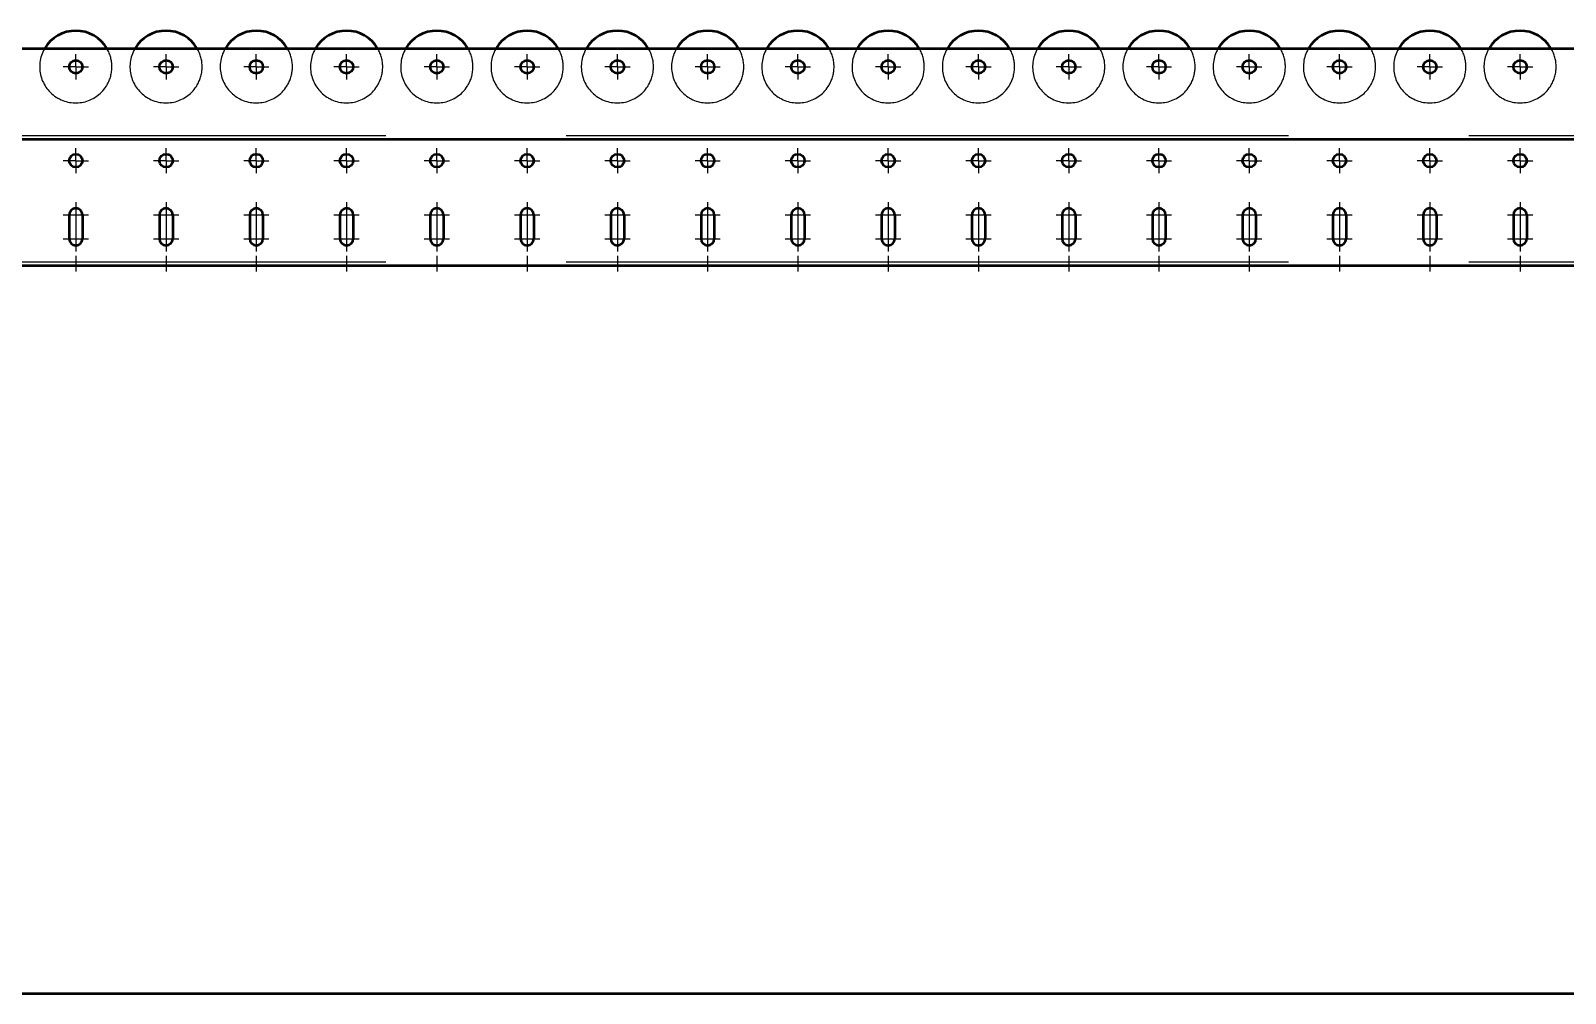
# Model space of a CAD drawing. Header units: millimetres. Extents: x 0 to 118800, y 79635 to 177025.
# Drawn here: x 45703 to 46978, y 158024 to 158824 of the extents above; entities that cross this region are included whole.
import ezdxf

# ---------------------------------------------------------------- set-up
doc = ezdxf.new("R2010")
doc.units = ezdxf.units.MM
doc.header["$LTSCALE"] = 200
for name, pattern in [('AM_DIN_F_W050', [6.25, 4.75, -1.5]), ('AM_DIN_G_W050', [13.75, 9.75, -1.5, 1, -1.5]), ('AM_DIN_G_W050x2', [6.875, 4.75, -0.875, 0.375, -0.875]), ('AM_ISO02W050x2', [3.75, 3, -0.75]), ('AM_ISO08W050x2', [9, 6, -0.75, 1.5, -0.75])]:
    doc.linetypes.add(name, pattern=pattern)
for name, color, linetype, lineweight in [('AM_0', 7, 'Continuous', 50), ('AM_3', 6, 'AM_DIN_F_W050', 25), ('AM_7', 4, 'AM_DIN_G_W050', 25)]:
    doc.layers.add(name, color=color, linetype=linetype, lineweight=lineweight)

# ---------------------------------------------------------------- blocks, each defined once
blk = doc.blocks.new('*U784')
at = {"layer": 'AM_0'}
for p, q in [((1907, 42), (1907, 22)), ((1918, 42), (1918, 22))]:
    blk.add_line(p, q, dxfattribs=at)
for centre, start, end in [((1912.5, 42), 0, 180), ((1912.5, 22), 180, 0)]:
    blk.add_arc(centre, 5.5, start, end, dxfattribs=at)
at = {"layer": 'AM_7', "linetype": 'AM_DIN_G_W050x2'}
for p, q in [((1912.5, 52.5), (1912.5, 11.5)), ((1902, 42), (1923, 42)), ((1902, 22), (1923, 22))]:
    blk.add_line(p, q, dxfattribs=at)
blk = doc.blocks.new('*U789')
at = {"layer": 'AM_0'}
for p, q in [((1232, 42), (1232, 22)), ((1243, 42), (1243, 22))]:
    blk.add_line(p, q, dxfattribs=at)
for centre, start, end in [((1237.5, 42), 0, 180), ((1237.5, 22), 180, 0)]:
    blk.add_arc(centre, 5.5, start, end, dxfattribs=at)
at = {"layer": 'AM_7', "linetype": 'AM_DIN_G_W050x2'}
for p, q in [((1237.5, 52.5), (1237.5, 11.5)), ((1227, 42), (1248, 42)), ((1227, 22), (1248, 22))]:
    blk.add_line(p, q, dxfattribs=at)
blk = doc.blocks.new('*U790')
at = {"layer": 'AM_0'}
for p, q in [((1157, 42), (1157, 22)), ((1168, 42), (1168, 22))]:
    blk.add_line(p, q, dxfattribs=at)
for centre, start, end in [((1162.5, 42), 0, 180), ((1162.5, 22), 180, 0)]:
    blk.add_arc(centre, 5.5, start, end, dxfattribs=at)
at = {"layer": 'AM_7', "linetype": 'AM_DIN_G_W050x2'}
for p, q in [((1162.5, 52.5), (1162.5, 11.5)), ((1152, 42), (1173, 42)), ((1152, 22), (1173, 22))]:
    blk.add_line(p, q, dxfattribs=at)
blk = doc.blocks.new('*U794')
at = {"layer": 'AM_0'}
for p, q in [((1457, 42), (1457, 22)), ((1468, 42), (1468, 22))]:
    blk.add_line(p, q, dxfattribs=at)
for centre, start, end in [((1462.5, 42), 0, 180), ((1462.5, 22), 180, 0)]:
    blk.add_arc(centre, 5.5, start, end, dxfattribs=at)
at = {"layer": 'AM_7', "linetype": 'AM_DIN_G_W050x2'}
for p, q in [((1462.5, 52.5), (1462.5, 11.5)), ((1452, 42), (1473, 42)), ((1452, 22), (1473, 22))]:
    blk.add_line(p, q, dxfattribs=at)
blk = doc.blocks.new('*U795')
at = {"layer": 'AM_0'}
for p, q in [((1382, 42), (1382, 22)), ((1393, 42), (1393, 22))]:
    blk.add_line(p, q, dxfattribs=at)
for centre, start, end in [((1387.5, 42), 0, 180), ((1387.5, 22), 180, 0)]:
    blk.add_arc(centre, 5.5, start, end, dxfattribs=at)
at = {"layer": 'AM_7', "linetype": 'AM_DIN_G_W050x2'}
for p, q in [((1387.5, 52.5), (1387.5, 11.5)), ((1377, 42), (1398, 42)), ((1377, 22), (1398, 22))]:
    blk.add_line(p, q, dxfattribs=at)
blk = doc.blocks.new('*U796')
at = {"layer": 'AM_0'}
for p, q in [((1532, 42), (1532, 22)), ((1543, 42), (1543, 22))]:
    blk.add_line(p, q, dxfattribs=at)
for centre, start, end in [((1537.5, 42), 0, 180), ((1537.5, 22), 180, 0)]:
    blk.add_arc(centre, 5.5, start, end, dxfattribs=at)
at = {"layer": 'AM_7', "linetype": 'AM_DIN_G_W050x2'}
for p, q in [((1537.5, 52.5), (1537.5, 11.5)), ((1527, 42), (1548, 42)), ((1527, 22), (1548, 22))]:
    blk.add_line(p, q, dxfattribs=at)
blk = doc.blocks.new('*U797')
at = {"layer": 'AM_0'}
for p, q in [((1307, 42), (1307, 22)), ((1318, 42), (1318, 22))]:
    blk.add_line(p, q, dxfattribs=at)
for centre, start, end in [((1312.5, 42), 0, 180), ((1312.5, 22), 180, 0)]:
    blk.add_arc(centre, 5.5, start, end, dxfattribs=at)
at = {"layer": 'AM_7', "linetype": 'AM_DIN_G_W050x2'}
for p, q in [((1312.5, 52.5), (1312.5, 11.5)), ((1302, 42), (1323, 42)), ((1302, 22), (1323, 22))]:
    blk.add_line(p, q, dxfattribs=at)
blk = doc.blocks.new('*U798')
at = {"layer": 'AM_0'}
for p, q in [((1832, 42), (1832, 22)), ((1843, 42), (1843, 22))]:
    blk.add_line(p, q, dxfattribs=at)
for centre, start, end in [((1837.5, 42), 0, 180), ((1837.5, 22), 180, 0)]:
    blk.add_arc(centre, 5.5, start, end, dxfattribs=at)
at = {"layer": 'AM_7', "linetype": 'AM_DIN_G_W050x2'}
for p, q in [((1837.5, 52.5), (1837.5, 11.5)), ((1827, 42), (1848, 42)), ((1827, 22), (1848, 22))]:
    blk.add_line(p, q, dxfattribs=at)
blk = doc.blocks.new('*U799')
at = {"layer": 'AM_0'}
for p, q in [((1757, 42), (1757, 22)), ((1768, 42), (1768, 22))]:
    blk.add_line(p, q, dxfattribs=at)
for centre, start, end in [((1762.5, 42), 0, 180), ((1762.5, 22), 180, 0)]:
    blk.add_arc(centre, 5.5, start, end, dxfattribs=at)
at = {"layer": 'AM_7', "linetype": 'AM_DIN_G_W050x2'}
for p, q in [((1762.5, 52.5), (1762.5, 11.5)), ((1752, 42), (1773, 42)), ((1752, 22), (1773, 22))]:
    blk.add_line(p, q, dxfattribs=at)
blk = doc.blocks.new('*U800')
at = {"layer": 'AM_0'}
for p, q in [((1682, 42), (1682, 22)), ((1693, 42), (1693, 22))]:
    blk.add_line(p, q, dxfattribs=at)
for centre, start, end in [((1687.5, 42), 0, 180), ((1687.5, 22), 180, 0)]:
    blk.add_arc(centre, 5.5, start, end, dxfattribs=at)
at = {"layer": 'AM_7', "linetype": 'AM_DIN_G_W050x2'}
for p, q in [((1687.5, 52.5), (1687.5, 11.5)), ((1677, 42), (1698, 42)), ((1677, 22), (1698, 22))]:
    blk.add_line(p, q, dxfattribs=at)
blk = doc.blocks.new('*U801')
at = {"layer": 'AM_0'}
for p, q in [((1607, 42), (1607, 22)), ((1618, 42), (1618, 22))]:
    blk.add_line(p, q, dxfattribs=at)
for centre, start, end in [((1612.5, 42), 0, 180), ((1612.5, 22), 180, 0)]:
    blk.add_arc(centre, 5.5, start, end, dxfattribs=at)
at = {"layer": 'AM_7', "linetype": 'AM_DIN_G_W050x2'}
for p, q in [((1612.5, 52.5), (1612.5, 11.5)), ((1602, 42), (1623, 42)), ((1602, 22), (1623, 22))]:
    blk.add_line(p, q, dxfattribs=at)
blk = doc.blocks.new('*U802')
at = {"layer": 'AM_0'}
for p, q in [((2207, 42), (2207, 22)), ((2218, 42), (2218, 22))]:
    blk.add_line(p, q, dxfattribs=at)
for centre, start, end in [((2212.5, 42), 0, 180), ((2212.5, 22), 180, 0)]:
    blk.add_arc(centre, 5.5, start, end, dxfattribs=at)
at = {"layer": 'AM_7', "linetype": 'AM_DIN_G_W050x2'}
for p, q in [((2212.5, 52.5), (2212.5, 11.5)), ((2202, 42), (2223, 42)), ((2202, 22), (2223, 22))]:
    blk.add_line(p, q, dxfattribs=at)
blk = doc.blocks.new('*U803')
at = {"layer": 'AM_0'}
for p, q in [((2057, 42), (2057, 22)), ((2068, 42), (2068, 22))]:
    blk.add_line(p, q, dxfattribs=at)
for centre, start, end in [((2062.5, 42), 0, 180), ((2062.5, 22), 180, 0)]:
    blk.add_arc(centre, 5.5, start, end, dxfattribs=at)
at = {"layer": 'AM_7', "linetype": 'AM_DIN_G_W050x2'}
for p, q in [((2062.5, 52.5), (2062.5, 11.5)), ((2052, 42), (2073, 42)), ((2052, 22), (2073, 22))]:
    blk.add_line(p, q, dxfattribs=at)
blk = doc.blocks.new('*U804')
at = {"layer": 'AM_0'}
for p, q in [((2057, 42), (2057, 22)), ((2068, 42), (2068, 22))]:
    blk.add_line(p, q, dxfattribs=at)
for centre, start, end in [((2062.5, 42), 0, 180), ((2062.5, 22), 180, 0)]:
    blk.add_arc(centre, 5.5, start, end, dxfattribs=at)
at = {"layer": 'AM_7', "linetype": 'AM_DIN_G_W050x2'}
for p, q in [((2062.5, 52.5), (2062.5, 11.5)), ((2052, 42), (2073, 42)), ((2052, 22), (2073, 22))]:
    blk.add_line(p, q, dxfattribs=at)
blk = doc.blocks.new('*U805')
at = {"layer": 'AM_0'}
for p, q in [((2132, 42), (2132, 22)), ((2143, 42), (2143, 22))]:
    blk.add_line(p, q, dxfattribs=at)
for centre, start, end in [((2137.5, 42), 0, 180), ((2137.5, 22), 180, 0)]:
    blk.add_arc(centre, 5.5, start, end, dxfattribs=at)
at = {"layer": 'AM_7', "linetype": 'AM_DIN_G_W050x2'}
for p, q in [((2137.5, 52.5), (2137.5, 11.5)), ((2127, 42), (2148, 42)), ((2127, 22), (2148, 22))]:
    blk.add_line(p, q, dxfattribs=at)
blk = doc.blocks.new('*U806')
at = {"layer": 'AM_0'}
for p, q in [((1982, 42), (1982, 22)), ((1993, 42), (1993, 22))]:
    blk.add_line(p, q, dxfattribs=at)
for centre, start, end in [((1987.5, 42), 0, 180), ((1987.5, 22), 180, 0)]:
    blk.add_arc(centre, 5.5, start, end, dxfattribs=at)
at = {"layer": 'AM_7', "linetype": 'AM_DIN_G_W050x2'}
for p, q in [((1987.5, 52.5), (1987.5, 11.5)), ((1977, 42), (1998, 42)), ((1977, 22), (1998, 22))]:
    blk.add_line(p, q, dxfattribs=at)
blk = doc.blocks.new('*U809')
at = {"layer": 'AM_0'}
for p, q in [((2282, 42), (2282, 22)), ((2293, 42), (2293, 22))]:
    blk.add_line(p, q, dxfattribs=at)
for centre, start, end in [((2287.5, 42), 0, 180), ((2287.5, 22), 180, 0)]:
    blk.add_arc(centre, 5.5, start, end, dxfattribs=at)
at = {"layer": 'AM_7', "linetype": 'AM_DIN_G_W050x2'}
for p, q in [((2287.5, 52.5), (2287.5, 11.5)), ((2277, 42), (2298, 42)), ((2277, 22), (2298, 22))]:
    blk.add_line(p, q, dxfattribs=at)
blk = doc.blocks.new('*U810')
at = {"layer": 'AM_0'}
for p, q in [((2357, 42), (2357, 22)), ((2368, 42), (2368, 22))]:
    blk.add_line(p, q, dxfattribs=at)
for centre, start, end in [((2362.5, 42), 0, 180), ((2362.5, 22), 180, 0)]:
    blk.add_arc(centre, 5.5, start, end, dxfattribs=at)
at = {"layer": 'AM_7', "linetype": 'AM_DIN_G_W050x2'}
for p, q in [((2362.5, 52.5), (2362.5, 11.5)), ((2352, 42), (2373, 42)), ((2352, 22), (2373, 22))]:
    blk.add_line(p, q, dxfattribs=at)
blk = doc.blocks.new('Rolle')
at = {"layer": 'AM_0'}
blk.add_arc((0, 0), 30, 30, 150, dxfattribs=at)
at = {"layer": 'AM_3'}
for start, end in [(150, 330), (330, 30)]:
    blk.add_arc((0, 0), 30, start, end, dxfattribs=at)
blk = doc.blocks.new('Rollenförderer Seitenteil 600054KFBT2')
at = {"layer": 'AM_0'}
for p, q in [((6000, 180), (70, 180)), ((70, 105), (6000, 105)), ((70, 0), (6000, 0))]:
    blk.add_line(p, q, dxfattribs=at)
for centre in [(1162.5, 165), (1237.5, 165), (1312.5, 165), (1387.5, 165), (1462.5, 165), (1537.5, 165), (1612.5, 165), (1687.5, 165), (1762.5, 165), (1837.5, 165), (1912.5, 165), (1987.5, 165), (2062.5, 165), (2137.5, 165), (2212.5, 165), (2287.5, 165), (2362.5, 165), (1162.5, 87), (1237.5, 87), (1312.5, 87), (1387.5, 87), (1462.5, 87), (1537.5, 87), (1612.5, 87), (1687.5, 87), (1762.5, 87), (1837.5, 87), (1912.5, 87), (1987.5, 87), (2062.5, 87), (2137.5, 87), (2212.5, 87), (2287.5, 87), (2362.5, 87)]:
    blk.add_circle(centre, 5.5, dxfattribs=at)
at = {"layer": 'AM_3', "linetype": 'AM_ISO02W050x2'}
for p, q in [((70, 108), (6000, 108)), ((70, 3), (6000, 3))]:
    blk.add_line(p, q, dxfattribs=at)
at = {"layer": 'AM_7', "linetype": 'AM_ISO08W050x2'}
for p, q in [((1162.5, 165), (1162.5, 175.5)), ((1237.5, 165), (1237.5, 175.5)), ((1312.5, 165), (1312.5, 175.5)), ((1387.5, 165), (1387.5, 175.5)), ((1462.5, 165), (1462.5, 175.5)), ((1537.5, 165), (1537.5, 175.5)), ((1612.5, 165), (1612.5, 175.5)), ((1687.5, 165), (1687.5, 175.5)), ((1762.5, 165), (1762.5, 175.5)), ((1837.5, 165), (1837.5, 175.5)), ((1912.5, 165), (1912.5, 175.5)), ((1987.5, 165), (1987.5, 175.5)), ((2062.5, 165), (2062.5, 175.5)), ((2137.5, 165), (2137.5, 175.5)), ((2212.5, 165), (2212.5, 175.5)), ((2287.5, 165), (2287.5, 175.5)), ((2362.5, 165), (2362.5, 175.5)), ((1162.5, 165), (1152, 165)), ((1162.5, 165), (1173, 165)), ((1162.5, 165), (1162.5, 154.5)), ((1237.5, 165), (1227, 165)), ((1237.5, 165), (1248, 165)), ((1237.5, 165), (1237.5, 154.5)), ((1312.5, 165), (1302, 165)), ((1312.5, 165), (1312.5, 154.5)), ((1312.5, 165), (1323, 165)), ((1387.5, 165), (1377, 165)), ((1387.5, 165), (1398, 165)), ((1387.5, 165), (1387.5, 154.5)), ((1462.5, 165), (1452, 165)), ((1462.5, 165), (1473, 165)), ((1462.5, 165), (1462.5, 154.5)), ((1537.5, 165), (1527, 165)), ((1537.5, 165), (1537.5, 154.5)), ((1537.5, 165), (1548, 165)), ((1612.5, 165), (1602, 165)), ((1612.5, 165), (1623, 165)), ((1612.5, 165), (1612.5, 154.5)), ((1687.5, 165), (1677, 165)), ((1687.5, 165), (1698, 165)), ((1687.5, 165), (1687.5, 154.5)), ((1762.5, 165), (1752, 165)), ((1762.5, 165), (1773, 165)), ((1762.5, 165), (1762.5, 154.5)), ((1837.5, 165), (1827, 165)), ((1837.5, 165), (1848, 165)), ((1837.5, 165), (1837.5, 154.5)), ((1912.5, 165), (1902, 165)), ((1912.5, 165), (1923, 165)), ((1912.5, 165), (1912.5, 154.5)), ((1987.5, 165), (1977, 165)), ((1987.5, 165), (1998, 165)), ((1987.5, 165), (1987.5, 154.5)), ((2062.5, 165), (2052, 165)), ((2062.5, 165), (2073, 165)), ((2062.5, 165), (2062.5, 154.5)), ((2137.5, 165), (2127, 165)), ((2137.5, 165), (2148, 165)), ((2137.5, 165), (2137.5, 154.5)), ((2212.5, 165), (2202, 165)), ((2212.5, 165), (2223, 165)), ((2212.5, 165), (2212.5, 154.5)), ((2287.5, 165), (2277, 165)), ((2287.5, 165), (2298, 165)), ((2287.5, 165), (2287.5, 154.5)), ((2362.5, 165), (2352, 165)), ((2362.5, 165), (2373, 165)), ((2362.5, 165), (2362.5, 154.5)), ((1162.5, 87), (1162.5, 97.5)), ((1237.5, 87), (1237.5, 97.5)), ((1312.5, 87), (1312.5, 97.5)), ((1387.5, 87), (1387.5, 97.5)), ((1462.5, 87), (1462.5, 97.5)), ((1537.5, 87), (1537.5, 97.5)), ((1612.5, 87), (1612.5, 97.5)), ((1687.5, 87), (1687.5, 97.5)), ((1762.5, 87), (1762.5, 97.5)), ((1837.5, 87), (1837.5, 97.5)), ((1912.5, 87), (1912.5, 97.5)), ((1987.5, 87), (1987.5, 97.5)), ((2062.5, 87), (2062.5, 97.5)), ((2137.5, 87), (2137.5, 97.5)), ((2212.5, 87), (2212.5, 97.5)), ((2287.5, 87), (2287.5, 97.5)), ((2362.5, 87), (2362.5, 97.5)), ((1162.5, 87), (1152, 87)), ((1162.5, 87), (1173, 87)), ((1162.5, 87), (1162.5, 76.5)), ((1237.5, 87), (1227, 87)), ((1237.5, 87), (1248, 87)), ((1237.5, 87), (1237.5, 76.5)), ((1312.5, 87), (1302, 87)), ((1312.5, 87), (1312.5, 76.5)), ((1312.5, 87), (1323, 87)), ((1387.5, 87), (1377, 87)), ((1387.5, 87), (1398, 87)), ((1387.5, 87), (1387.5, 76.5)), ((1462.5, 87), (1452, 87)), ((1462.5, 87), (1462.5, 76.5)), ((1462.5, 87), (1473, 87)), ((1537.5, 87), (1527, 87)), ((1537.5, 87), (1537.5, 76.5)), ((1537.5, 87), (1548, 87)), ((1612.5, 87), (1602, 87)), ((1612.5, 87), (1623, 87)), ((1612.5, 87), (1612.5, 76.5)), ((1687.5, 87), (1677, 87)), ((1687.5, 87), (1698, 87)), ((1687.5, 87), (1687.5, 76.5)), ((1762.5, 87), (1752, 87)), ((1762.5, 87), (1773, 87)), ((1762.5, 87), (1762.5, 76.5)), ((1837.5, 87), (1827, 87)), ((1837.5, 87), (1848, 87)), ((1837.5, 87), (1837.5, 76.5)), ((1912.5, 87), (1902, 87)), ((1912.5, 87), (1923, 87)), ((1912.5, 87), (1912.5, 76.5)), ((1987.5, 87), (1977, 87)), ((1987.5, 87), (1998, 87)), ((1987.5, 87), (1987.5, 76.5)), ((2062.5, 87), (2052, 87)), ((2062.5, 87), (2073, 87)), ((2062.5, 87), (2062.5, 76.5)), ((2137.5, 87), (2127, 87)), ((2137.5, 87), (2148, 87)), ((2137.5, 87), (2137.5, 76.5)), ((2212.5, 87), (2202, 87)), ((2212.5, 87), (2223, 87)), ((2212.5, 87), (2212.5, 76.5)), ((2287.5, 87), (2277, 87)), ((2287.5, 87), (2298, 87)), ((2287.5, 87), (2287.5, 76.5)), ((2362.5, 87), (2352, 87)), ((2362.5, 87), (2362.5, 76.5)), ((2362.5, 87), (2373, 87)), ((1162.5, 8), (1162.5, -5)), ((1237.5, 8), (1237.5, -5)), ((1312.5, 8), (1312.5, -5)), ((1387.5, 8), (1387.5, -5)), ((1462.5, 8), (1462.5, -5)), ((1537.5, 8), (1537.5, -5)), ((1612.5, 8), (1612.5, -5)), ((1687.5, 8), (1687.5, -5)), ((1762.5, 8), (1762.5, -5)), ((1837.5, 8), (1837.5, -5)), ((1912.5, 8), (1912.5, -5)), ((1987.5, 8), (1987.5, -5)), ((2062.5, 8), (2062.5, -5)), ((2137.5, 8), (2137.5, -5)), ((2212.5, 8), (2212.5, -5)), ((2287.5, 8), (2287.5, -5)), ((2362.5, 8), (2362.5, -5))]:
    blk.add_line(p, q, dxfattribs=at)
at = {"layer": 'AM_0'}
for name, p in [('Rolle', (1162.5, 165)), ('Rolle', (1237.5, 165)), ('Rolle', (1312.5, 165)), ('Rolle', (1387.5, 165)), ('Rolle', (1462.5, 165)), ('Rolle', (1537.5, 165)), ('Rolle', (1612.5, 165)), ('Rolle', (1687.5, 165)), ('Rolle', (1762.5, 165)), ('Rolle', (1837.5, 165)), ('Rolle', (1912.5, 165)), ('Rolle', (1987.5, 165)), ('Rolle', (2062.5, 165)), ('Rolle', (2137.5, 165)), ('Rolle', (2212.5, 165)), ('Rolle', (2287.5, 165)), ('Rolle', (2362.5, 165)), ('*U790', (0, 0)), ('*U789', (0, 0)), ('*U797', (0, 0)), ('*U795', (0, 0)), ('*U794', (0, 0)), ('*U796', (0, 0)), ('*U801', (0, 0)), ('*U800', (0, 0)), ('*U799', (0, 0)), ('*U798', (0, 0)), ('*U784', (0, 0)), ('*U806', (0, 0)), ('*U803', (0, 0)), ('*U804', (0, 0)), ('*U805', (0, 0)), ('*U802', (0, 0)), ('*U809', (0, 0)), ('*U810', (0, 0))]:
    blk.add_blockref(name, p, dxfattribs=at)

msp = doc.modelspace()

# ---------------------------------------------------------------- linework, layer by layer
at = {"layer": 'AM_0'}
msp.add_line((37244.6, 158024.4), (102562.3, 158024.4), dxfattribs=at)

# ---------------------------------------------------------------- block references
msp.add_blockref('Rollenförderer Seitenteil 600054KFBT2', (44578.3, 158629.4), dxfattribs=at)

doc.saveas('drawing.dxf')
